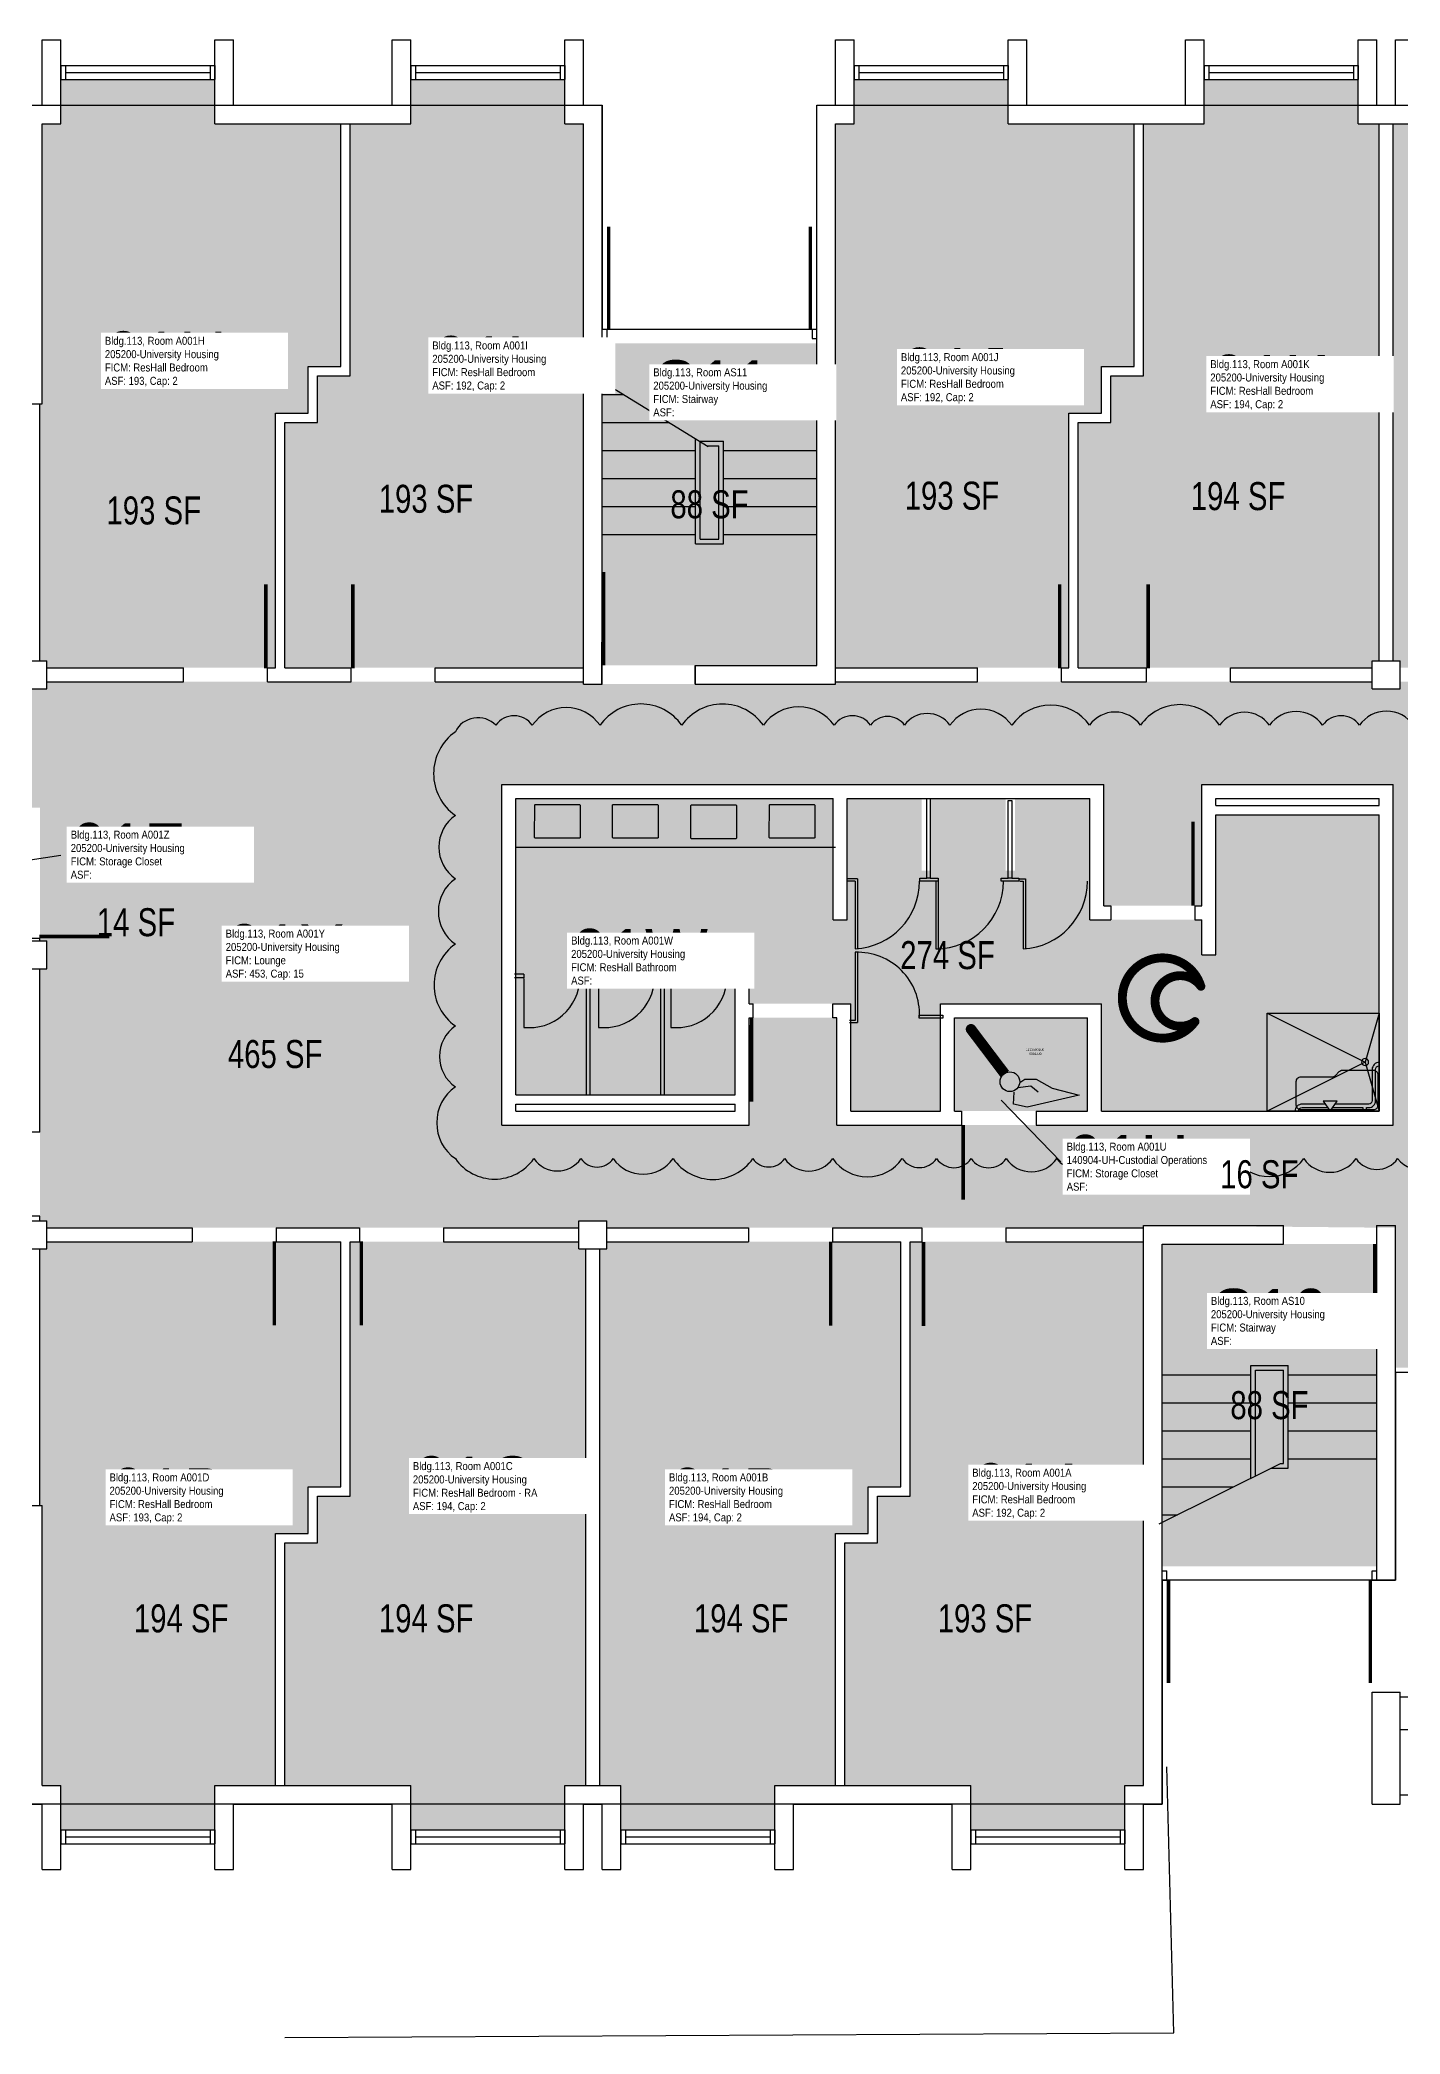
# Model space of a CAD drawing. Header units: inches. Extents: x -196 to 3268, y -1228 to 4808.
# Drawn here: x 123 to 706, y 2757 to 3612 of the extents above; entities that cross this region are included whole.
import ezdxf
from ezdxf.enums import TextEntityAlignment as Align

# ---------------------------------------------------------------- set-up
doc = ezdxf.new("R2010")
doc.units = ezdxf.units.IN
doc.header["$LTSCALE"] = 100
doc.header["$MEASUREMENT"] = 0
doc.layers.get('0').update_dxf_attribs({"linetype": 'CONTINUOUS'})
doc.layers.get('Defpoints').update_dxf_attribs({"linetype": 'CONTINUOUS'})
for name, color, linetype in [('A-DOOR', 2, 'CONTINUOUS'), ('A-FLOR', 3, 'CONTINUOUS'), ('A-FP', 16, 'CONTINUOUS'), ('A-GLAZ', 1, 'CONTINUOUS'), ('A-IDEN-ICON', 4, 'CONTINUOUS'), ('A-IDEN-RNUM', 7, 'CONTINUOUS'), ('A-IDEN-SNUM', 4, 'CONTINUOUS'), ('A-IDEN-VNUM', 4, 'CONTINUOUS'), ('A-SITE', 3, 'CONTINUOUS'), ('A-WALL', 5, 'CONTINUOUS'), ('AREA-TEXT', 3, 'CONTINUOUS'), ('I-FURN', 2, 'CONTINUOUS'), ('P-SANR-FIXT', 2, 'CONTINUOUS'), ('Rooms-Category-Color', 7, 'CONTINUOUS'), ('Rooms-College-Color', 7, 'CONTINUOUS'), ('Rooms-Department-Color', 7, 'CONTINUOUS'), ('Rooms-Division-Color', 7, 'CONTINUOUS'), ('Rooms-Information', 7, 'CONTINUOUS')]:
    doc.layers.add(name, color=color, linetype=linetype)
doc.layers.add('A-REV', color=1, linetype='CONTINUOUS', true_color=0xff0000)
doc.styles.add('CP_AREA', font='arial.ttf', dxfattribs={"height": 15})
doc.styles.add('CP_ROOMSNUMBER', font='arial.ttf', dxfattribs={"height": 1})
doc.styles.add('CP_ROOMVNUMBER', font='arial.ttf', dxfattribs={"width": 0.85, "height": 0.075})

# ---------------------------------------------------------------- blocks, each defined once
blk = doc.blocks.new('CPCUST')
for p, q in [((0.0171, -0.0639), (0.02, -0.0466)), ((0.0262, -0.0408), (0.0446, -0.0406)), ((0.0297, -0.0341), (0.0376, -0.0302)), ((0.0376, -0.0302), (0.0533, -0.0324)), ((0.0446, -0.0406), (0.0543, -0.0505)), ((0.0533, -0.0324), (0.0745, -0.0479)), ((0.0745, -0.0479), (0.1117, -0.0625)), ((0.0358, -0.0705), (0.0171, -0.0639)), ((0.1117, -0.0625), (0.0358, -0.0705))]:
    blk.add_line(p, q)
at = {"const_width": 0.015}
blk.add_lwpolyline([(-0.03, 0.05), (0.01, -0.0193)], dxfattribs=at)
at = {"const_width": 0.0075}
blk.add_lwpolyline([(-0.0332, 0.0481, 1), (-0.0268, 0.0519, 1)], format="xyb", close=True, dxfattribs=at)
blk.add_circle((0.0158, -0.0313), 0.0141)
blk = doc.blocks.new('CPBATH')
at = {"const_width": 0.0127}
for points in [[(0.0571, 0.0168, 0.861492), (-0.0551, 0, 1)], [(0.0571, 0.0168, 0.729002), (-0.0084, -0.0042, 1)], [(-0.0551, 0, 0.726902), (0.0487, -0.0337, 1)], [(-0.0084, -0.0042, 0.609468), (0.0487, -0.0337, 1)]]:
    blk.add_lwpolyline(points, format="xyb", dxfattribs=at)
at = {"const_width": 0.00637}
for points in [[(0.0544, 0.0152, 1), (0.0599, 0.0184, 1)], [(0.0459, -0.0353, 1), (0.0515, -0.0321, 1)]]:
    blk.add_lwpolyline(points, format="xyb", close=True, dxfattribs=at)
blk = doc.blocks.new('I_PLUMB_SHOWER_HC Shower - Left_P')
at = {"color": 0, "linetype": 'ByBlock', "lineweight": -2}
for points in [[(0, 0), (48, 0), (48, 42), (0, 42)], [(24, 4.28), (21, 0), (18, 4.28)]]:
    blk.add_lwpolyline(points, close=True, dxfattribs=at)
for points in [[(48, 42), (6, 21), (0, 0)], [(0, 42), (6, 21), (48, 0)], [(19.95, 1.5), (6.97, 1.5), (6.97, 0)]]:
    blk.add_lwpolyline(points, dxfattribs=at)
for points in [[(0, 20.88, -0.414214), (2.98, 17.89), (2.99, 4.48, 0.414214), (4.48, 2.99), (18.91, 2.99)], [(5.48, 0), (5.48, 1.5), (4.48, 1.5, -0.414214), (1.5, 4.48), (1.5, 17.89, 0.415723), (0, 19.39)], [(34.53, 0, 0.415723), (33.03, 1.5), (22.05, 1.5)], [(23.09, 2.99), (33.03, 2.98, -0.414214), (36.02, 0)]]:
    blk.add_lwpolyline(points, format="xyb", dxfattribs=at)
blk.add_lwpolyline([(20.17, 14.68, -0.198912), (18.76, 15.26), (17.1, 16.92, 0.198912), (15.68, 17.51), (2.51, 17.51, 0.414214), (0.51, 15.51), (0.51, 2.51, 0.414214), (2.51, 0.51), (33.51, 0.51, 0.414214), (35.51, 2.51), (35.51, 12.68, 0.414214), (33.51, 14.68)], format="xyb", close=True, dxfattribs=at)
blk.add_circle((6, 21), 1.5, dxfattribs=at)
at = {"layer": 'Defpoints', "color": 0, "linetype": 'ByBlock', "lineweight": -2}
for p in [(0, 42), (48, 42), (48, 0)]:
    blk.add_point(p, dxfattribs=at)

msp = doc.modelspace()

# ---------------------------------------------------------------- hatches: boundary and pattern name
at = {"layer": 'Rooms-Category-Color', "true_color": 0x728ef3}
for points in [[(224, 3452), (238, 3452), (238, 3472), (252, 3472), (252, 3576), (198, 3576), (198, 3595), (132, 3595), (132, 3576), (124, 3576), (124, 3456), (123, 3456), (123, 3346), (126, 3346), (126, 3343), (184.58, 3343), (220.58, 3343), (224, 3343)], [(282, 3576), (256, 3576), (256, 3468), (242, 3468), (242, 3448), (228, 3448), (228, 3343), (256.39, 3343), (228, 3343), (256.39, 3343), (292.39, 3343), (356, 3343), (356, 3576), (348, 3576), (348, 3595), (282, 3595)], [(538, 3576), (538, 3595), (472, 3595), (472, 3576), (464, 3576), (464, 3343), (524.82, 3343), (560.82, 3343), (564, 3343), (564, 3452), (578, 3452), (578, 3472), (592, 3472), (592, 3576)], [(622, 3595), (688, 3595), (688, 3576), (697, 3576), (697, 3346), (694, 3346), (694, 3343), (633.26, 3343), (597.26, 3343), (568, 3343), (568, 3448), (582, 3448), (582, 3468), (596, 3468), (596, 3576), (622, 3576)], [(712, 3576), (703, 3576), (703, 3346), (706, 3346), (706, 3343), (801.33, 3343), (804, 3343), (804, 3452), (818, 3452), (818, 3472), (832, 3472), (832, 3576), (778, 3576), (778, 3595), (712, 3595)], [(512, 3293), (512, 3337), (464, 3337), (464, 3336), (356, 3336), (356, 3337), (126, 3337), (126, 3334), (114, 3334), (114, 3337), (79, 3337), (79, 3283), (123, 3283), (123, 3226), (126, 3226), (126, 3214), (123, 3214), (123, 3106), (126, 3106), (126, 3103), (354, 3103), (354, 3106), (366, 3106), (366, 3103), (512, 3103), (512, 3147), (464.52, 3147), (464.52, 3193), (427, 3193), (427, 3147), (321, 3147), (321, 3293)], [(512, 3293), (512, 3337), (694, 3337), (694, 3334), (706, 3334), (706, 3337), (934, 3337), (934, 3334), (936, 3334), (936, 3043), (704, 3043), (704, 3103), (596, 3104), (596, 3103), (512, 3103), (512, 3147), (703, 3147), (703, 3293), (621, 3293), (621, 3241), (579, 3241), (579, 3293)], [(697, 3153), (697, 3280), (697, 3153), (586.62, 3152.97), (580.62, 3152.99), (578, 3153), (578, 3199), (539, 3199), (509, 3199), (509, 3153), (507, 3153), (501, 3153), (470.52, 3153), (470.52, 3199), (469, 3199), (463, 3199), (428.72, 3199), (427, 3199), (427, 3220), (421, 3220), (421, 3160), (391, 3160), (389, 3160), (359, 3160), (357, 3160), (327, 3160), (327, 3287), (463, 3287), (463, 3235), (469, 3235), (469, 3287), (501, 3287), (501, 3256), (505, 3256), (505, 3287), (537, 3287), (537, 3256), (541, 3256), (541, 3287), (573, 3287), (573, 3235), (579, 3235), (582, 3235), (621, 3235), (621, 3220), (622.63, 3219.91), (627, 3219.65), (627, 3280), (697, 3280)], [(572, 3153), (550, 3153), (545, 3153), (539, 3153), (518, 3153), (515, 3153), (515, 3193), (545, 3193), (572, 3193)], [(123, 2984), (123, 3094), (126, 3094), (126, 3097), (188.21, 3097), (224.21, 3097), (252, 3097), (224.21, 3097), (252, 3097), (252, 2992), (238, 2992), (238, 2972), (224, 2972), (224, 2864), (198, 2864), (198, 2845), (132, 2845), (132, 2864), (124, 2864), (124, 2984)], [(228, 2968), (242, 2968), (242, 2988), (256, 2988), (256, 3097), (260.02, 3097), (296.02, 3097), (354, 3097), (354, 3094), (357, 3094), (357, 2864), (348, 2864), (348, 2845), (282, 2845), (282, 2864), (228, 2864)], [(438, 2864), (464, 2864), (464, 2972), (478, 2972), (478, 2992), (492, 2992), (492, 3097), (462.68, 3097), (426.68, 3097), (366, 3097), (366, 3094), (363, 3094), (363, 2864), (372, 2864), (372, 2845), (438, 2845), (438, 2864), (438, 2845)], [(522, 2845), (522, 2864), (468, 2864), (468, 2968), (482, 2968), (482, 2988), (496, 2988), (496, 3097), (501, 3097), (537, 3097), (596, 3097), (596, 2864), (588, 2864), (588, 2845)]]:
    msp.add_hatch(color=171, dxfattribs=at).paths.add_polyline_path(points)
at = {"layer": 'Rooms-Category-Color', "true_color": 0xadadad}
for points in [[(456, 3344), (456, 3482), (364, 3482), (364, 3344), (404, 3344)], [(656, 3096), (696, 3096), (696, 2958), (604, 2958), (604, 3096)]]:
    msp.add_hatch(color=253, dxfattribs=at).paths.add_polyline_path(points)
at = {"layer": 'Rooms-College-Color', "true_color": 0xadadad}
for points in [[(224, 3452), (238, 3452), (238, 3472), (252, 3472), (252, 3576), (198, 3576), (198, 3595), (132, 3595), (132, 3576), (124, 3576), (124, 3456), (123, 3456), (123, 3346), (126, 3346), (126, 3343), (184.58, 3343), (220.58, 3343), (224, 3343)], [(282, 3576), (256, 3576), (256, 3468), (242, 3468), (242, 3448), (228, 3448), (228, 3343), (256.39, 3343), (228, 3343), (256.39, 3343), (292.39, 3343), (356, 3343), (356, 3576), (348, 3576), (348, 3595), (282, 3595)], [(538, 3576), (538, 3595), (472, 3595), (472, 3576), (464, 3576), (464, 3343), (524.82, 3343), (560.82, 3343), (564, 3343), (564, 3452), (578, 3452), (578, 3472), (592, 3472), (592, 3576)], [(622, 3595), (688, 3595), (688, 3576), (697, 3576), (697, 3346), (694, 3346), (694, 3343), (633.26, 3343), (597.26, 3343), (568, 3343), (568, 3448), (582, 3448), (582, 3468), (596, 3468), (596, 3576), (622, 3576)], [(712, 3576), (703, 3576), (703, 3346), (706, 3346), (706, 3343), (801.33, 3343), (804, 3343), (804, 3452), (818, 3452), (818, 3472), (832, 3472), (832, 3576), (778, 3576), (778, 3595), (712, 3595)], [(456, 3344), (456, 3482), (364, 3482), (364, 3344), (404, 3344)], [(512, 3293), (512, 3337), (464, 3337), (464, 3336), (356, 3336), (356, 3337), (126, 3337), (126, 3334), (114, 3334), (114, 3337), (79, 3337), (79, 3283), (123, 3283), (123, 3226), (126, 3226), (126, 3214), (123, 3214), (123, 3106), (126, 3106), (126, 3103), (354, 3103), (354, 3106), (366, 3106), (366, 3103), (512, 3103), (512, 3147), (464.52, 3147), (464.52, 3193), (427, 3193), (427, 3147), (321, 3147), (321, 3293)], [(512, 3293), (512, 3337), (694, 3337), (694, 3334), (706, 3334), (706, 3337), (934, 3337), (934, 3334), (936, 3334), (936, 3043), (704, 3043), (704, 3103), (596, 3104), (596, 3103), (512, 3103), (512, 3147), (703, 3147), (703, 3293), (621, 3293), (621, 3241), (579, 3241), (579, 3293)], [(697, 3153), (697, 3280), (697, 3153), (586.62, 3152.97), (580.62, 3152.99), (578, 3153), (578, 3199), (539, 3199), (509, 3199), (509, 3153), (507, 3153), (501, 3153), (470.52, 3153), (470.52, 3199), (469, 3199), (463, 3199), (428.72, 3199), (427, 3199), (427, 3220), (421, 3220), (421, 3160), (391, 3160), (389, 3160), (359, 3160), (357, 3160), (327, 3160), (327, 3287), (463, 3287), (463, 3235), (469, 3235), (469, 3287), (501, 3287), (501, 3256), (505, 3256), (505, 3287), (537, 3287), (537, 3256), (541, 3256), (541, 3287), (573, 3287), (573, 3235), (579, 3235), (582, 3235), (621, 3235), (621, 3220), (622.63, 3219.91), (627, 3219.65), (627, 3280), (697, 3280)], [(572, 3153), (550, 3153), (545, 3153), (539, 3153), (518, 3153), (515, 3153), (515, 3193), (545, 3193), (572, 3193)], [(123, 2984), (123, 3094), (126, 3094), (126, 3097), (188.21, 3097), (224.21, 3097), (252, 3097), (224.21, 3097), (252, 3097), (252, 2992), (238, 2992), (238, 2972), (224, 2972), (224, 2864), (198, 2864), (198, 2845), (132, 2845), (132, 2864), (124, 2864), (124, 2984)], [(228, 2968), (242, 2968), (242, 2988), (256, 2988), (256, 3097), (260.02, 3097), (296.02, 3097), (354, 3097), (354, 3094), (357, 3094), (357, 2864), (348, 2864), (348, 2845), (282, 2845), (282, 2864), (228, 2864)], [(438, 2864), (464, 2864), (464, 2972), (478, 2972), (478, 2992), (492, 2992), (492, 3097), (462.68, 3097), (426.68, 3097), (366, 3097), (366, 3094), (363, 3094), (363, 2864), (372, 2864), (372, 2845), (438, 2845), (438, 2864), (438, 2845)], [(522, 2845), (522, 2864), (468, 2864), (468, 2968), (482, 2968), (482, 2988), (496, 2988), (496, 3097), (501, 3097), (537, 3097), (596, 3097), (596, 2864), (588, 2864), (588, 2845)], [(656, 3096), (696, 3096), (696, 2958), (604, 2958), (604, 3096)]]:
    msp.add_hatch(color=253, dxfattribs=at).paths.add_polyline_path(points)
at = {"layer": 'Rooms-Department-Color', "true_color": 0x604aed}
for points in [[(224, 3452), (238, 3452), (238, 3472), (252, 3472), (252, 3576), (198, 3576), (198, 3595), (132, 3595), (132, 3576), (124, 3576), (124, 3456), (123, 3456), (123, 3346), (126, 3346), (126, 3343), (184.58, 3343), (220.58, 3343), (224, 3343)], [(282, 3576), (256, 3576), (256, 3468), (242, 3468), (242, 3448), (228, 3448), (228, 3343), (256.39, 3343), (228, 3343), (256.39, 3343), (292.39, 3343), (356, 3343), (356, 3576), (348, 3576), (348, 3595), (282, 3595)], [(538, 3576), (538, 3595), (472, 3595), (472, 3576), (464, 3576), (464, 3343), (524.82, 3343), (560.82, 3343), (564, 3343), (564, 3452), (578, 3452), (578, 3472), (592, 3472), (592, 3576)], [(622, 3595), (688, 3595), (688, 3576), (697, 3576), (697, 3346), (694, 3346), (694, 3343), (633.26, 3343), (597.26, 3343), (568, 3343), (568, 3448), (582, 3448), (582, 3468), (596, 3468), (596, 3576), (622, 3576)], [(712, 3576), (703, 3576), (703, 3346), (706, 3346), (706, 3343), (801.33, 3343), (804, 3343), (804, 3452), (818, 3452), (818, 3472), (832, 3472), (832, 3576), (778, 3576), (778, 3595), (712, 3595)], [(512, 3293), (512, 3337), (464, 3337), (464, 3336), (356, 3336), (356, 3337), (126, 3337), (126, 3334), (114, 3334), (114, 3337), (79, 3337), (79, 3283), (123, 3283), (123, 3226), (126, 3226), (126, 3214), (123, 3214), (123, 3106), (126, 3106), (126, 3103), (354, 3103), (354, 3106), (366, 3106), (366, 3103), (512, 3103), (512, 3147), (464.52, 3147), (464.52, 3193), (427, 3193), (427, 3147), (321, 3147), (321, 3293)], [(512, 3293), (512, 3337), (694, 3337), (694, 3334), (706, 3334), (706, 3337), (934, 3337), (934, 3334), (936, 3334), (936, 3043), (704, 3043), (704, 3103), (596, 3104), (596, 3103), (512, 3103), (512, 3147), (703, 3147), (703, 3293), (621, 3293), (621, 3241), (579, 3241), (579, 3293)], [(697, 3153), (697, 3280), (697, 3153), (586.62, 3152.97), (580.62, 3152.99), (578, 3153), (578, 3199), (539, 3199), (509, 3199), (509, 3153), (507, 3153), (501, 3153), (470.52, 3153), (470.52, 3199), (469, 3199), (463, 3199), (428.72, 3199), (427, 3199), (427, 3220), (421, 3220), (421, 3160), (391, 3160), (389, 3160), (359, 3160), (357, 3160), (327, 3160), (327, 3287), (463, 3287), (463, 3235), (469, 3235), (469, 3287), (501, 3287), (501, 3256), (505, 3256), (505, 3287), (537, 3287), (537, 3256), (541, 3256), (541, 3287), (573, 3287), (573, 3235), (579, 3235), (582, 3235), (621, 3235), (621, 3220), (622.63, 3219.91), (627, 3219.65), (627, 3280), (697, 3280)], [(572, 3153), (550, 3153), (545, 3153), (539, 3153), (518, 3153), (515, 3153), (515, 3193), (545, 3193), (572, 3193)], [(123, 2984), (123, 3094), (126, 3094), (126, 3097), (188.21, 3097), (224.21, 3097), (252, 3097), (224.21, 3097), (252, 3097), (252, 2992), (238, 2992), (238, 2972), (224, 2972), (224, 2864), (198, 2864), (198, 2845), (132, 2845), (132, 2864), (124, 2864), (124, 2984)], [(228, 2968), (242, 2968), (242, 2988), (256, 2988), (256, 3097), (260.02, 3097), (296.02, 3097), (354, 3097), (354, 3094), (357, 3094), (357, 2864), (348, 2864), (348, 2845), (282, 2845), (282, 2864), (228, 2864)], [(438, 2864), (464, 2864), (464, 2972), (478, 2972), (478, 2992), (492, 2992), (492, 3097), (462.68, 3097), (426.68, 3097), (366, 3097), (366, 3094), (363, 3094), (363, 2864), (372, 2864), (372, 2845), (438, 2845), (438, 2864), (438, 2845)], [(522, 2845), (522, 2864), (468, 2864), (468, 2968), (482, 2968), (482, 2988), (496, 2988), (496, 3097), (501, 3097), (537, 3097), (596, 3097), (596, 2864), (588, 2864), (588, 2845)]]:
    msp.add_hatch(color=173, dxfattribs=at).paths.add_polyline_path(points)
at = {"layer": 'Rooms-Department-Color', "true_color": 0xacacac}
for points in [[(456, 3344), (456, 3482), (364, 3482), (364, 3344), (404, 3344)], [(656, 3096), (696, 3096), (696, 2958), (604, 2958), (604, 3096)]]:
    msp.add_hatch(color=253, dxfattribs=at).paths.add_polyline_path(points)
at = {"layer": 'Rooms-Division-Color', "true_color": 0x604aed}
for points in [[(224, 3452), (238, 3452), (238, 3472), (252, 3472), (252, 3576), (198, 3576), (198, 3595), (132, 3595), (132, 3576), (124, 3576), (124, 3456), (123, 3456), (123, 3346), (126, 3346), (126, 3343), (184.58, 3343), (220.58, 3343), (224, 3343)], [(282, 3576), (256, 3576), (256, 3468), (242, 3468), (242, 3448), (228, 3448), (228, 3343), (256.39, 3343), (228, 3343), (256.39, 3343), (292.39, 3343), (356, 3343), (356, 3576), (348, 3576), (348, 3595), (282, 3595)], [(538, 3576), (538, 3595), (472, 3595), (472, 3576), (464, 3576), (464, 3343), (524.82, 3343), (560.82, 3343), (564, 3343), (564, 3452), (578, 3452), (578, 3472), (592, 3472), (592, 3576)], [(622, 3595), (688, 3595), (688, 3576), (697, 3576), (697, 3346), (694, 3346), (694, 3343), (633.26, 3343), (597.26, 3343), (568, 3343), (568, 3448), (582, 3448), (582, 3468), (596, 3468), (596, 3576), (622, 3576)], [(712, 3576), (703, 3576), (703, 3346), (706, 3346), (706, 3343), (801.33, 3343), (804, 3343), (804, 3452), (818, 3452), (818, 3472), (832, 3472), (832, 3576), (778, 3576), (778, 3595), (712, 3595)], [(512, 3293), (512, 3337), (464, 3337), (464, 3336), (356, 3336), (356, 3337), (126, 3337), (126, 3334), (114, 3334), (114, 3337), (79, 3337), (79, 3283), (123, 3283), (123, 3226), (126, 3226), (126, 3214), (123, 3214), (123, 3106), (126, 3106), (126, 3103), (354, 3103), (354, 3106), (366, 3106), (366, 3103), (512, 3103), (512, 3147), (464.52, 3147), (464.52, 3193), (427, 3193), (427, 3147), (321, 3147), (321, 3293)], [(512, 3293), (512, 3337), (694, 3337), (694, 3334), (706, 3334), (706, 3337), (934, 3337), (934, 3334), (936, 3334), (936, 3043), (704, 3043), (704, 3103), (596, 3104), (596, 3103), (512, 3103), (512, 3147), (703, 3147), (703, 3293), (621, 3293), (621, 3241), (579, 3241), (579, 3293)], [(697, 3153), (697, 3280), (697, 3153), (586.62, 3152.97), (580.62, 3152.99), (578, 3153), (578, 3199), (539, 3199), (509, 3199), (509, 3153), (507, 3153), (501, 3153), (470.52, 3153), (470.52, 3199), (469, 3199), (463, 3199), (428.72, 3199), (427, 3199), (427, 3220), (421, 3220), (421, 3160), (391, 3160), (389, 3160), (359, 3160), (357, 3160), (327, 3160), (327, 3287), (463, 3287), (463, 3235), (469, 3235), (469, 3287), (501, 3287), (501, 3256), (505, 3256), (505, 3287), (537, 3287), (537, 3256), (541, 3256), (541, 3287), (573, 3287), (573, 3235), (579, 3235), (582, 3235), (621, 3235), (621, 3220), (622.63, 3219.91), (627, 3219.65), (627, 3280), (697, 3280)], [(572, 3153), (550, 3153), (545, 3153), (539, 3153), (518, 3153), (515, 3153), (515, 3193), (545, 3193), (572, 3193)], [(123, 2984), (123, 3094), (126, 3094), (126, 3097), (188.21, 3097), (224.21, 3097), (252, 3097), (224.21, 3097), (252, 3097), (252, 2992), (238, 2992), (238, 2972), (224, 2972), (224, 2864), (198, 2864), (198, 2845), (132, 2845), (132, 2864), (124, 2864), (124, 2984)], [(228, 2968), (242, 2968), (242, 2988), (256, 2988), (256, 3097), (260.02, 3097), (296.02, 3097), (354, 3097), (354, 3094), (357, 3094), (357, 2864), (348, 2864), (348, 2845), (282, 2845), (282, 2864), (228, 2864)], [(438, 2864), (464, 2864), (464, 2972), (478, 2972), (478, 2992), (492, 2992), (492, 3097), (462.68, 3097), (426.68, 3097), (366, 3097), (366, 3094), (363, 3094), (363, 2864), (372, 2864), (372, 2845), (438, 2845), (438, 2864), (438, 2845)], [(522, 2845), (522, 2864), (468, 2864), (468, 2968), (482, 2968), (482, 2988), (496, 2988), (496, 3097), (501, 3097), (537, 3097), (596, 3097), (596, 2864), (588, 2864), (588, 2845)]]:
    msp.add_hatch(color=173, dxfattribs=at).paths.add_polyline_path(points)
at = {"layer": 'Rooms-Division-Color', "true_color": 0xadadad}
for points in [[(456, 3344), (456, 3482), (364, 3482), (364, 3344), (404, 3344)], [(656, 3096), (696, 3096), (696, 2958), (604, 2958), (604, 3096)]]:
    msp.add_hatch(color=253, dxfattribs=at).paths.add_polyline_path(points)

# ---------------------------------------------------------------- linework, layer by layer
at = {"layer": 'A-DOOR'}
for points in [[(366.75, 3488, 1.5, 1.5, 0), (366.75, 3532, 0, 0, 0), (366, 3532, 0, 0, -0.414214), (410, 3488, 0, 0, -0.414214)], [(453.25, 3488, 1.5, 1.5, 0), (453.25, 3532, 0, 0, 0), (454, 3532, 0, 0, 0.414214), (410, 3488, 0, 0, 0.414214)], [(364.63, 3343.99, 1.5, 1.5, 0), (364.63, 3383.99, 0, 0, 0), (365.38, 3383.99, 0, 0, -0.414214), (403.88, 3342.49, 0, 0, -0.414214)], [(219.83, 3342.7, 1.5, 1.5, 0), (219.83, 3378.7, 0, 0, 0), (219.08, 3378.7, 0, 0, 0.414214), (184.58, 3341.2, 0, 0, 0.414214)], [(257.14, 3342.7, 1.5, 1.5, 0), (257.14, 3378.7, 0, 0, 0), (257.89, 3378.7, 0, 0, -0.414214), (292.39, 3341.2, 0, 0, -0.414214)], [(560.07, 3342.72, 1.5, 1.5, 0), (560.07, 3378.72, 0, 0, 0), (559.32, 3378.72, 0, 0, 0.414214), (524.82, 3341.22, 0, 0, 0.414214)], [(598.01, 3342.72, 1.5, 1.5, 0), (598.01, 3378.72, 0, 0, 0), (598.76, 3378.72, 0, 0, -0.414214), (633.26, 3341.22, 0, 0, -0.414214)], [(617.25, 3240.99, 1.5, 1.5, 0), (617.25, 3276.99, 0, 0, 0), (616.5, 3276.99, 0, 0, 0.414214), (582, 3239.49, 0, 0, 0.414214)], [(122.83, 3227.8, 1.5, 1.5, 0), (152.83, 3227.8, 0, 0, 0), (152.83, 3227.05, 0, 0, 0.414214), (122.83, 3257.05, 0, 0, 0.414214)], [(428.04, 3193, 1.5, 1.5, 0), (428, 3157, 0, 0, 0), (428.75, 3157, 0, 0, 0.414214), (463.29, 3194.46, 0, 0, 0.414214)], [(518.75, 3147, 1.5, 1.5, 0), (518.75, 3115, 0, 0, 0), (518, 3115, 0, 0, 0.414214), (550, 3147, 0, 0, 0.414214)], [(223.46, 3097.21, 1.5, 1.5, 0), (223.46, 3061.21, 0, 0, 0), (222.71, 3061.21, 0, 0, -0.414214), (188.21, 3098.71, 0, 0, -0.414214)], [(260.77, 3097.21, 1.5, 1.5, 0), (260.77, 3061.21, 0, 0, 0), (261.52, 3061.21, 0, 0, 0.414214), (296.02, 3098.71, 0, 0, 0.414214)], [(461.93, 3097.02, 1.5, 1.5, 0), (461.93, 3061.02, 0, 0, 0), (461.18, 3061.02, 0, 0, -0.414214), (426.68, 3098.52, 0, 0, -0.414214)], [(501.75, 3096.98, 1.5, 1.5, 0), (501.75, 3060.98, 0, 0, 0), (502.5, 3060.98, 0, 0, 0.414214), (537, 3098.48, 0, 0, 0.414214)], [(695.13, 3096.06, 1.5, 1.5, 0), (695.13, 3056.06, 0, 0, 0), (695.88, 3056.06, 0, 0, -0.414214), (655.88, 3096.06, 0, 0, -0.414214)], [(606.75, 2952, 1.5, 1.5, 0), (606.75, 2908, 0, 0, 0), (606, 2908, 0, 0, 0.414214), (650, 2952, 0, 0, 0.414214)], [(693.25, 2952, 1.5, 1.5, 0), (693.25, 2908, 0, 0, 0), (694, 2908, 0, 0, -0.414214), (650, 2952, 0, 0, -0.414214)]]:
    msp.add_lwpolyline(points, format="xyseb", dxfattribs=at)
at = {"layer": 'A-FLOR'}
for p, q in [((409.47, 3437.58), (362.72, 3466.32)), ((364, 3460), (373, 3460)), ((364, 3448), (392.52, 3448)), ((364, 3436), (404, 3436)), ((416, 3436), (456, 3436)), ((364, 3424), (404, 3424)), ((416, 3424), (456, 3424)), ((364, 3412), (404, 3412)), ((416, 3412), (456, 3412)), ((364, 3400), (404, 3400)), ((416, 3400), (456, 3400)), ((604, 3040), (642, 3040)), ((658, 3040), (696, 3040)), ((604, 3028), (642, 3028)), ((658, 3028), (696, 3028)), ((604, 3016), (642, 3016)), ((658, 3016), (696, 3016)), ((602.66, 2976.09), (654.77, 3002)), ((604, 3004), (642, 3004)), ((658, 3004), (696, 3004)), ((604, 2992), (634.65, 2992)), ((604, 2980), (610.52, 2980))]:
    msp.add_line(p, q, dxfattribs=at)
at = {"layer": 'A-FP'}
for p, q in [((694, 2904), (706, 2904)), ((694, 2856), (694, 2904)), ((706, 2856), (706, 2904)), ((694, 2856), (706, 2856))]:
    msp.add_line(p, q, dxfattribs=at)
msp.add_lwpolyline([(456, 3488), (456, 3584), (944, 3584), (944, 3464), (1064, 3464), (1064, 3224), (1184, 3224), (1184, 2976), (936, 2976), (936, 3041), (704, 3041), (704, 2952), (604, 2952), (604, 2856), (116, 2856), (116, 2976), (-4, 2976), (-4, 3216), (-168, 3216), (-168, 3464), (116, 3464), (116, 3584), (364, 3584), (364, 3488)], close=True, dxfattribs=at)
at = {"layer": 'A-GLAZ'}
for p, q in [((134, 3601), (196, 3601)), ((134, 3598), (196, 3598)), ((284, 3601), (346, 3601)), ((284, 3598), (346, 3598)), ((474, 3601), (536, 3601)), ((474, 3598), (536, 3598)), ((624, 3601), (686, 3601)), ((624, 3598), (686, 3598)), ((134, 3595), (196, 3595)), ((284, 3595), (346, 3595)), ((474, 3595), (536, 3595)), ((624, 3595), (686, 3595)), ((134, 2845), (196, 2845)), ((134, 2842), (196, 2842)), ((134, 2839), (196, 2839)), ((284, 2845), (346, 2845)), ((284, 2842), (346, 2842)), ((284, 2839), (346, 2839)), ((374, 2845), (436, 2845)), ((374, 2842), (436, 2842)), ((374, 2839), (436, 2839)), ((524, 2845), (586, 2845)), ((524, 2842), (586, 2842)), ((524, 2839), (586, 2839))]:
    msp.add_line(p, q, dxfattribs=at)
at = {"layer": 'A-IDEN-VNUM'}
for points in [[(132, 3262.59), (110.38, 3259.19)], [(560.59, 3131.26), (535.05, 3157.67)]]:
    msp.add_lwpolyline(points, dxfattribs=at)
at = {"layer": 'A-REV'}
msp.add_lwpolyline([(711.79, 3318.32, 0.520567), (688.58, 3318.32, 0.520567), (672.79, 3318.32, 0.520567), (650.03, 3318.32, 0.520567), (628.65, 3318.32, 0.520567), (594.7, 3318.32, 0.520567), (572.93, 3318.32, 0.520567), (539.56, 3318.32, 0.520567), (513, 3318.32, 0.520567), (493.61, 3318.32, 0.520567), (479.07, 3318.32, 0.520567), (463.42, 3318.32, 0.520567), (433.09, 3318.32, 0.520567), (398.13, 3318.32, 0.520567), (363.08, 3318.32, 0.520567), (334.04, 3318.32, 0.520567), (318.41, 3318.32, 0.520567), (301.08, 3315.52, 0.520567), (301.08, 3279.71, 0.520567), (301.08, 3252.55, 0.520567), (301.08, 3224.54, 0.520567), (301.08, 3189.48, 0.520567), (301.08, 3163.38, 0.520567), (301.08, 3132.62, 0.520567), (334.72, 3132.62, 0.520567), (354.89, 3132.62, 0.520567), (368.72, 3132.62, 0.520567), (394.37, 3132.62, 0.520567), (428.56, 3132.62, 0.520567), (442.23, 3132.62, 0.520567), (462.8, 3132.62, 0.520567), (492.58, 3132.62, 0.520567), (507.34, 3132.62, 0.520567), (522.17, 3132.62, 0.520567), (537.14, 3132.62, 0.520567), (558.83, 3132.62, 0.520567), (574.3, 3132.62, 0.520567), (592.31, 3132.62, 0.520567), (609.97, 3132.62, 0.520567), (622.34, 3132.62, 0.520567), (635.1, 3132.62, 0.520567), (664.7, 3132.62, 0.520567), (687.1, 3132.62, 0.520567), (704.93, 3132.62, 0.520567), (729.3, 3134.9, 0.520567)], format="xyb", dxfattribs=at)
at = {"layer": 'A-SITE'}
for p, q in [((706, 2902), (814, 2902)), ((706, 2888), (814, 2888)), ((609, 2758), (606, 2872)), ((706, 2860), (814, 2860)), ((228, 2756), (609, 2758))]:
    msp.add_line(p, q, dxfattribs=at)
at = {"layer": 'A-WALL'}
for p, q in [((124, 3584), (124, 3612)), ((124, 3612), (132, 3612)), ((132, 3576), (132, 3612)), ((198, 3612), (206, 3612)), ((198, 3576), (198, 3612)), ((206, 3584), (206, 3612)), ((274, 3612), (282, 3612)), ((274, 3584), (274, 3612)), ((282, 3576), (282, 3612)), ((348, 3612), (356, 3612)), ((348, 3576), (348, 3612)), ((356, 3584), (356, 3612)), ((464, 3584), (464, 3612)), ((464, 3612), (472, 3612)), ((472, 3576), (472, 3612)), ((538, 3612), (546, 3612)), ((538, 3576), (538, 3612)), ((546, 3584), (546, 3612)), ((614, 3612), (622, 3612)), ((614, 3584), (614, 3612)), ((622, 3576), (622, 3612)), ((688, 3612), (696, 3612)), ((688, 3576), (688, 3612)), ((696, 3584), (696, 3612)), ((704, 3612), (712, 3612)), ((704, 3584), (704, 3612)), ((132, 3601), (132, 3595)), ((132, 3601), (134, 3601)), ((134, 3601), (134, 3595)), ((196, 3601), (196, 3595)), ((196, 3601), (198, 3601)), ((198, 3601), (198, 3595)), ((282, 3601), (282, 3595)), ((282, 3601), (284, 3601)), ((284, 3601), (284, 3595)), ((346, 3601), (346, 3595)), ((346, 3601), (348, 3601)), ((348, 3601), (348, 3595)), ((472, 3601), (472, 3595)), ((472, 3601), (474, 3601)), ((474, 3601), (474, 3595)), ((536, 3601), (536, 3595)), ((536, 3601), (538, 3601)), ((538, 3601), (538, 3595)), ((622, 3601), (622, 3595)), ((622, 3601), (624, 3601)), ((624, 3601), (624, 3595)), ((686, 3601), (686, 3595)), ((686, 3601), (688, 3601)), ((688, 3601), (688, 3595)), ((132, 3595), (134, 3595)), ((196, 3595), (198, 3595)), ((282, 3595), (284, 3595)), ((346, 3595), (348, 3595)), ((472, 3595), (474, 3595)), ((536, 3595), (538, 3595)), ((622, 3595), (624, 3595)), ((686, 3595), (688, 3595)), ((116, 3584), (124, 3584)), ((206, 3584), (274, 3584)), ((356, 3584), (364, 3584)), ((364, 3336), (364, 3584)), ((456, 3344), (456, 3584)), ((456, 3584), (464, 3584)), ((546, 3584), (614, 3584)), ((696, 3584), (704, 3584)), ((124, 3456), (124, 3576)), ((124, 3576), (132, 3576)), ((198, 3576), (282, 3576)), ((252, 3472), (252, 3576)), ((256, 3468), (256, 3576)), ((348, 3576), (356, 3576)), ((356, 3336), (356, 3576)), ((464, 3336), (464, 3576)), ((464, 3576), (472, 3576)), ((538, 3576), (622, 3576)), ((592, 3472), (592, 3576)), ((596, 3468), (596, 3576)), ((688, 3576), (712, 3576)), ((697, 3346), (697, 3576)), ((703, 3346), (703, 3576)), ((364, 3488), (366, 3488)), ((366, 3488), (366, 3484)), ((454, 3488), (456, 3488)), ((454, 3488), (454, 3484)), ((364, 3484), (366, 3484)), ((454, 3484), (456, 3484)), ((238, 3452), (238, 3472)), ((238, 3472), (252, 3472)), ((578, 3452), (578, 3472)), ((578, 3472), (592, 3472)), ((242, 3448), (242, 3468)), ((242, 3468), (256, 3468)), ((582, 3448), (582, 3468)), ((582, 3468), (596, 3468)), ((-86, 3456), (124, 3456)), ((123, 3346), (123, 3456)), ((224, 3452), (238, 3452)), ((224, 3343), (224, 3452)), ((228, 3448), (242, 3448)), ((228, 3343), (228, 3448)), ((564, 3452), (578, 3452)), ((564, 3343), (564, 3452)), ((568, 3343), (568, 3448)), ((568, 3448), (582, 3448)), ((404, 3396), (404, 3440.95)), ((405.54, 3440), (416, 3440)), ((406, 3398), (406, 3439.72)), ((408.79, 3438), (414, 3438)), ((414, 3398), (414, 3438)), ((416, 3396), (416, 3440)), ((404, 3396), (416, 3396)), ((406, 3398), (414, 3398)), ((363.88, 3336), (363.88, 3353.99)), ((114, 3346), (126, 3346)), ((126, 3334), (126, 3346)), ((126, 3343), (184.58, 3343)), ((184.58, 3337), (184.58, 3343)), ((220.58, 3337), (220.58, 3343)), ((220.58, 3343), (224, 3343)), ((228, 3343), (256.39, 3343)), ((256.39, 3337), (256.39, 3343)), ((292.39, 3337), (292.39, 3343)), ((292.39, 3343), (356, 3343)), ((403.88, 3336), (403.88, 3344)), ((403.88, 3344), (456, 3344)), ((404, 3336), (404, 3344)), ((464, 3343), (524.82, 3343)), ((524.82, 3337), (524.82, 3343)), ((560.82, 3337), (560.82, 3343)), ((560.82, 3343), (564, 3343)), ((568, 3343), (597.26, 3343)), ((597.26, 3337), (597.26, 3343)), ((633.26, 3337), (633.26, 3343)), ((633.26, 3343), (694, 3343)), ((694, 3346), (706, 3346)), ((694, 3334), (694, 3346)), ((706, 3334), (706, 3346)), ((114, 3334), (126, 3334)), ((126, 3337), (184.58, 3337)), ((220.58, 3337), (256.39, 3337)), ((292.39, 3337), (356, 3337)), ((356, 3336), (364, 3336)), ((403.88, 3336), (464, 3336)), ((464, 3337), (524.82, 3337)), ((560.82, 3337), (597.26, 3337)), ((633.26, 3337), (694, 3337)), ((694, 3334), (706, 3334)), ((321, 3147), (321, 3293)), ((321, 3293), (579, 3293)), ((579, 3241), (579, 3293)), ((621, 3293), (703, 3293)), ((621, 3241), (621, 3293)), ((703, 3147), (703, 3293)), ((327, 3160), (327, 3287)), ((327, 3287), (463, 3287)), ((463, 3235), (463, 3287)), ((469, 3287), (573, 3287)), ((469, 3235), (469, 3287)), ((573, 3235), (573, 3287)), ((627, 3287), (697, 3287)), ((627, 3284), (627, 3287)), ((627, 3284), (697, 3284)), ((697, 3284), (697, 3287)), ((697, 3284), (697, 3287)), ((627, 3280), (697, 3280)), ((627, 3220), (627, 3280)), ((697, 3153), (697, 3280)), ((697, 3153), (697, 3280)), ((579, 3241), (582, 3241)), ((582, 3241), (582, 3235)), ((618, 3241), (618, 3235)), ((618, 3241), (621, 3241)), ((463, 3235), (469, 3235)), ((573, 3235), (582, 3235)), ((618, 3235), (621, 3235)), ((621, 3220), (621, 3235)), ((114, 3226), (126, 3226)), ((117, 3227.05), (123, 3227.05)), ((123, 3226), (123, 3227.05)), ((126, 3214), (126, 3226)), ((114, 3214), (126, 3214)), ((123, 3144.03), (123, 3214)), ((421, 3160), (421, 3220)), ((421, 3220), (427, 3220)), ((427, 3199), (427, 3220)), ((621, 3220), (627, 3220)), ((427, 3199), (428.72, 3199)), ((428.72, 3193), (428.72, 3199)), ((462.8, 3199), (470.52, 3199)), ((462.8, 3193), (462.8, 3199)), ((470.52, 3153), (470.52, 3199)), ((509, 3199), (578, 3199)), ((509, 3153), (509, 3199)), ((578, 3153), (578, 3199)), ((427, 3147), (427, 3193)), ((427, 3193), (428.72, 3193)), ((464.52, 3193), (462.8, 3193)), ((464.52, 3147), (464.52, 3193)), ((515, 3193), (572, 3193)), ((515, 3153), (515, 3193)), ((572, 3153), (572, 3193)), ((327, 3160), (421, 3160)), ((327, 3156), (421, 3156)), ((327, 3153), (327, 3156)), ((421, 3153), (421, 3156)), ((321, 3147), (427, 3147)), ((327, 3153), (421, 3153)), ((464.52, 3147), (518, 3147)), ((470.52, 3153), (509, 3153)), ((515, 3153), (518, 3153)), ((518, 3153), (518, 3147)), ((550, 3153), (550, 3147)), ((550, 3153), (572, 3153)), ((550, 3147), (703, 3147)), ((578, 3153), (697, 3153)), ((123, 3144.03), (117, 3144.03)), ((114, 3106), (126, 3106)), ((123, 3108.03), (117, 3108.03)), ((123, 3106), (123, 3108.03)), ((126, 3094), (126, 3106)), ((126, 3103), (188.21, 3103)), ((188.21, 3103), (188.21, 3097)), ((224.21, 3103), (224.21, 3097)), ((224.21, 3103), (260.02, 3103)), ((260.02, 3103), (260.02, 3097)), ((296.02, 3103), (296.02, 3097)), ((296.02, 3103), (354, 3103)), ((354, 3094), (354, 3106)), ((354, 3106), (366, 3106)), ((366, 3094), (366, 3106)), ((366, 3103), (426.68, 3103)), ((426.68, 3103), (426.68, 3097)), ((462.68, 3103), (462.68, 3097)), ((462.68, 3103), (501, 3103)), ((501, 3103), (501, 3097)), ((537, 3103), (537, 3097)), ((537, 3103), (596, 3103)), ((596, 2864), (596, 3104)), ((596, 3104), (656, 3104)), ((655.88, 3104), (655.88, 3096)), ((656, 3096), (656, 3104)), ((695.88, 3104), (695.88, 3086.06)), ((695.88, 3104), (704, 3104)), ((696, 2952), (696, 3104)), ((704, 2952), (704, 3104)), ((114, 3094), (126, 3094)), ((123, 2984), (123, 3094)), ((126, 3097), (188.21, 3097)), ((224.21, 3097), (252, 3097)), ((252, 2992), (252, 3097)), ((256, 3097), (260.02, 3097)), ((256, 2988), (256, 3097)), ((296.02, 3097), (354, 3097)), ((354, 3094), (366, 3094)), ((357, 2864), (357, 3094)), ((363, 2864), (363, 3094)), ((366, 3097), (426.68, 3097)), ((462.68, 3097), (492, 3097)), ((492, 2992), (492, 3097)), ((496, 3097), (501, 3097)), ((496, 2988), (496, 3097)), ((537, 3097), (596, 3097)), ((604, 2856), (604, 3096)), ((604, 3096), (656, 3096)), ((642, 3044), (658, 3044)), ((642, 2995.65), (642, 3044)), ((658, 3000), (658, 3044)), ((704, 3037), (704, 3043)), ((644, 2996.65), (644, 3042)), ((644, 3042), (656, 3042)), ((656, 3002), (656, 3042)), ((650.74, 3000), (658, 3000)), ((654.77, 3002), (656, 3002)), ((238, 2972), (238, 2992)), ((238, 2992), (252, 2992)), ((478, 2992), (492, 2992)), ((478, 2972), (478, 2992)), ((78, 2984), (124, 2984)), ((124, 2864), (124, 2984)), ((124, 2864), (124, 2984)), ((242, 2968), (242, 2988)), ((242, 2988), (256, 2988)), ((482, 2988), (496, 2988)), ((482, 2968), (482, 2988)), ((224, 2972), (238, 2972)), ((224, 2864), (224, 2972)), ((228, 2968), (242, 2968)), ((228, 2864), (228, 2968)), ((464, 2864), (464, 2972)), ((464, 2972), (478, 2972)), ((468, 2864), (468, 2968)), ((468, 2968), (482, 2968)), ((604, 2956), (606, 2956)), ((604, 2952), (606, 2952)), ((606, 2952), (606, 2956)), ((694, 2952), (694, 2956)), ((694, 2956), (696, 2956)), ((694, 2952), (696, 2952)), ((696, 2952), (704, 2952)), ((694, 2904), (706, 2904)), ((694, 2856), (694, 2904)), ((706, 2856), (706, 2904)), ((124, 2864), (132, 2864)), ((132, 2828), (132, 2864)), ((198, 2828), (198, 2864)), ((198, 2864), (282, 2864)), ((282, 2828), (282, 2864)), ((348, 2828), (348, 2864)), ((348, 2864), (372, 2864)), ((372, 2828), (372, 2864)), ((438, 2864), (522, 2864)), ((438, 2828), (438, 2864)), ((438, 2828), (438, 2864)), ((522, 2828), (522, 2864)), ((588, 2864), (596, 2864)), ((588, 2828), (588, 2864)), ((116, 2856), (124, 2856)), ((124, 2828), (124, 2856)), ((206, 2856), (274, 2856)), ((206, 2828), (206, 2856)), ((274, 2828), (274, 2856)), ((356, 2828), (356, 2856)), ((356, 2856), (364, 2856)), ((356, 2828), (356, 2856)), ((364, 2828), (364, 2856)), ((364, 2828), (364, 2856)), ((446, 2856), (514, 2856)), ((446, 2828), (446, 2856)), ((514, 2828), (514, 2856)), ((596, 2828), (596, 2856)), ((596, 2856), (604, 2856)), ((694, 2856), (706, 2856)), ((132, 2845), (132, 2839)), ((132, 2845), (134, 2845)), ((132, 2839), (134, 2839)), ((134, 2845), (134, 2839)), ((196, 2845), (196, 2839)), ((196, 2845), (198, 2845)), ((196, 2839), (198, 2839)), ((198, 2845), (198, 2839)), ((282, 2845), (282, 2839)), ((282, 2845), (284, 2845)), ((282, 2839), (284, 2839)), ((284, 2845), (284, 2839)), ((346, 2845), (346, 2839)), ((346, 2845), (348, 2845)), ((346, 2839), (348, 2839)), ((348, 2845), (348, 2839)), ((372, 2845), (372, 2839)), ((372, 2845), (374, 2845)), ((372, 2839), (374, 2839)), ((374, 2845), (374, 2839)), ((436, 2845), (436, 2839)), ((436, 2845), (438, 2845)), ((436, 2839), (438, 2839)), ((438, 2845), (438, 2839)), ((522, 2845), (522, 2839)), ((522, 2845), (524, 2845)), ((522, 2839), (524, 2839)), ((524, 2845), (524, 2839)), ((586, 2845), (586, 2839)), ((586, 2845), (588, 2845)), ((586, 2839), (588, 2839)), ((588, 2845), (588, 2839)), ((124, 2828), (132, 2828)), ((198, 2828), (206, 2828)), ((274, 2828), (282, 2828)), ((348, 2828), (356, 2828)), ((364, 2828), (372, 2828)), ((438, 2828), (446, 2828)), ((514, 2828), (522, 2828)), ((588, 2828), (596, 2828))]:
    msp.add_line(p, q, dxfattribs=at)
at = {"layer": 'I-FURN'}
for p, q in [((472.5, 3251.49), (472.5, 3222.49)), ((473.5, 3252.49), (473.5, 3222.49)), ((507, 3251.49), (507, 3222.49)), ((507, 3251.49), (507, 3222.49)), ((508, 3251.49), (508, 3222.49)), ((543, 3252.49), (545.5, 3252.49)), ((543, 3251.49), (544.5, 3251.49)), ((543, 3251.49), (544.5, 3251.49)), ((544.5, 3251.49), (544.5, 3222.49)), ((544.5, 3251.49), (544.5, 3222.49)), ((545.5, 3252.49), (545.5, 3222.49)), ((472.5, 3222.53), (472.5, 3222.49)), ((472.5, 3222.53), (472.5, 3222.49)), ((507, 3222.49), (508.5, 3222.49)), ((507, 3222.49), (508.5, 3222.49)), ((507, 3222.49), (508.5, 3222.49)), ((507, 3222.49), (508.5, 3222.49)), ((472.5, 3221.03), (472.5, 3192.03)), ((473.5, 3221.03), (473.5, 3191.03)), ((330.42, 3211.63), (326.42, 3211.63)), ((330.42, 3211.63), (326.42, 3211.63)), ((330.42, 3211.63), (326.42, 3211.63)), ((330.42, 3211.63), (326.42, 3211.63)), ((330.42, 3210.13), (326.42, 3210.13)), ((330.42, 3210.13), (326.42, 3210.13)), ((330.42, 3210.13), (326.42, 3210.13)), ((330.42, 3210.13), (326.42, 3210.13)), ((330.42, 3211.63), (330.42, 3210.13)), ((330.42, 3211.63), (330.42, 3210.13)), ((330.42, 3211.63), (330.42, 3210.13)), ((330.42, 3211.63), (330.42, 3210.13)), ((330.42, 3209.88), (330.42, 3188.88)), ((362.42, 3211.63), (354.42, 3211.63)), ((357.33, 3160), (357.33, 3210.13)), ((358.83, 3160), (358.83, 3210.13)), ((362.42, 3209.88), (362.42, 3188.88)), ((393.42, 3209.88), (393.42, 3188.88)), ((417.42, 3211.63), (417.42, 3210.13)), ((421.42, 3211.63), (417.42, 3211.63)), ((421.42, 3211.63), (417.42, 3211.63)), ((417.42, 3211.63), (417.42, 3210.13)), ((417.42, 3211.63), (417.42, 3210.13)), ((421.42, 3211.63), (417.42, 3211.63)), ((421.42, 3211.63), (417.42, 3211.63)), ((417.42, 3211.63), (417.42, 3210.13)), ((421.42, 3210.13), (417.42, 3210.13)), ((421.42, 3210.13), (417.42, 3210.13)), ((421.42, 3210.13), (417.42, 3210.13)), ((421.42, 3210.13), (417.42, 3210.13)), ((470, 3192.03), (472.54, 3192.03)), ((470, 3191.03), (473.5, 3191.03))]:
    msp.add_line(p, q, dxfattribs=at)
for points in [[(504.61, 3287), (504.61, 3252.76), (503.11, 3252.76), (503.11, 3287)], [(539.56, 3286.13), (539.56, 3252.76), (538.06, 3252.76), (538.06, 3286.13)]]:
    msp.add_lwpolyline(points, close=True, dxfattribs=at)
for points in [[(464, 3266), (327, 3266)], [(473.5, 3252.49), (469, 3252.49)], [(472.5, 3251.49), (469, 3251.49)], [(504.61, 3252.76), (508.01, 3252.76), (508, 3251.51), (500.11, 3251.51), (500.11, 3252.76), (503.11, 3252.76)], [(539.56, 3252.76), (542.56, 3252.76), (542.56, 3251.51), (535.06, 3251.51), (535.06, 3252.76), (538.06, 3252.76)], [(330.42, 3211.62), (326.42, 3211.63)], [(330.42, 3211.63), (330.42, 3210.13)], [(354.42, 3209.88), (354.42, 3211.63)], [(362.42, 3210), (354.42, 3210.04)], [(362.42, 3211.5), (362.42, 3209.88)], [(393.42, 3211.38), (386.42, 3211.38)], [(386.42, 3209.88), (386.42, 3211.38)], [(386.42, 3209.88), (393.42, 3209.88)], [(389, 3209.88), (389, 3160)], [(390.5, 3209.88), (390.5, 3160)], [(393.42, 3209.88), (393.42, 3211.38)], [(502.8, 3192.86), (499.8, 3192.86), (499.8, 3194.11), (510, 3194.11), (510, 3192.86), (502.8, 3192.86)]]:
    msp.add_lwpolyline(points, dxfattribs=at)
for centre, radius, start, end in [((471, 3251.49), 29, 272.9649, 0), ((471, 3251.49), 29, 272.9649, 0), ((507, 3251.49), 29, 270, 0), ((542.93, 3251.52), 29.07, 273.10084, 359.9407), ((473.5, 3194.53), 26.52, 357.76085, 92.16406), ((332.82, 3210.35), 21.6, 263.60543, 358.76642), ((332.82, 3210.35), 21.6, 263.60543, 358.76642), ((364.82, 3210.35), 21.6, 263.60543, 358.76642), ((364.82, 3210.35), 21.6, 263.60543, 358.76642), ((395.82, 3210.35), 21.6, 263.60543, 358.76642), ((395.82, 3210.35), 21.6, 263.60543, 358.76642)]:
    msp.add_arc(centre, radius, start, end, dxfattribs=at)
at = {"layer": 'P-SANR-FIXT'}
for points in [[(354.56, 3270.15), (354.31, 3269.9), (335.31, 3269.93), (335.06, 3270.18), (335.08, 3284.18), (335.33, 3284.43), (354.33, 3284.4), (354.58, 3284.15)], [(387.94, 3270.15), (387.69, 3269.9), (368.69, 3269.93), (368.44, 3270.18), (368.46, 3284.18), (368.71, 3284.43), (387.71, 3284.4), (387.96, 3284.15)], [(421.54, 3269.93), (421.29, 3269.68), (402.29, 3269.71), (402.04, 3269.96), (402.05, 3283.96), (402.3, 3284.21), (421.3, 3284.18), (421.55, 3283.93)], [(455.13, 3270.15), (454.88, 3269.9), (435.88, 3269.93), (435.63, 3270.18), (435.65, 3284.18), (435.9, 3284.43), (454.9, 3284.4), (455.15, 3284.15)]]:
    msp.add_lwpolyline(points, close=True, dxfattribs=at)

# ---------------------------------------------------------------- block references
at = {"layer": 'A-IDEN-ICON', "xscale": 300, "yscale": 300, "zscale": 300}
msp.add_blockref('CPBATH', (603.46, 3201.46), dxfattribs=at)
at = {"layer": 'A-IDEN-ICON', "xscale": 299.9999999951928, "yscale": 299.9999999951928, "zscale": 299.9999999951928, "rotation": 7.12501634903417}
msp.add_blockref('CPCUST', (532.87, 3174.3), dxfattribs=at)
at = {"layer": 'P-SANR-FIXT', "linetype": 'Continuous', "lineweight": 25, "ltscale": 0.01, "xscale": -1}
msp.add_blockref('I_PLUMB_SHOWER_HC Shower - Left_P', (697, 3153), dxfattribs=at)

# ---------------------------------------------------------------- texts
at = {"layer": 'A-IDEN-RNUM', "style": 'CP_ROOMSNUMBER', "width": 0.85}
for s, p in [('0001-H0', (177, 3475)), ('0001-I0', (311, 3473)), ('0S11-00', (411.26, 3462.65)), ('0001-J0', (515, 3468)), ('0001-K0', (650, 3465)), ('0001-Y0', (228, 3221)), ('0001-W0', (380, 3219)), ('0001-U0', (549.66, 3177.54)), ('0S10-00', (650.26, 3064.78)), ('0001-C0', (309, 2993)), ('0001-D0', (179, 2988)), ('0001-B0', (418, 2988)), ('0001-A0', (548, 2990))]:
    msp.add_text(s, height=1, dxfattribs=at).set_placement(p, align=Align.MIDDLE)
at = {"layer": 'A-IDEN-SNUM', "style": 'CP_ROOMSNUMBER', "width": 0.85}
for s, p in [('1130A001H0', (177, 3475)), ('1130A001I0', (311, 3473)), ('1130AS1100', (411.26, 3462.65)), ('1130A001J0', (515, 3468)), ('1130A001K0', (650, 3465)), ('1130A001Y0', (228, 3221)), ('1130A001W0', (380, 3219)), ('1130A001U0', (549.51, 3179.32)), ('1130AS1000', (650.26, 3064.78)), ('1130A001C0', (309, 2993)), ('1130A001D0', (179, 2988)), ('1130A001B0', (418, 2988)), ('1130A001A0', (548, 2990))]:
    msp.add_text(s, height=1, dxfattribs=at).set_placement(p, align=Align.MIDDLE)
at = {"layer": 'A-IDEN-VNUM', "style": 'CP_ROOMVNUMBER', "width": 0.85}
for s, p in [('01H', (177, 3475)), ('01I', (311, 3473)), ('01J', (515, 3468)), ('S11', (411.26, 3462.65)), ('01K', (650, 3465)), ('01Z', (160.78, 3264.37)), ('01Y', (228, 3221)), ('01W', (380, 3219)), ('01U', (589.24, 3130.71)), ('S10', (650.26, 3064.78)), ('01D', (179, 2988)), ('01C', (309, 2993)), ('01B', (418, 2988)), ('01A', (548, 2990))]:
    msp.add_text(s, height=24, dxfattribs=at).set_placement(p, align=Align.MIDDLE)
at = {"layer": 'AREA-TEXT', "style": 'CP_AREA', "width": 0.75}
for s, p in [('193 SF', (288.49, 3415.37)), ('88 SF', (410, 3413)), ('193 SF', (513.92, 3416.7)), ('194 SF', (636.54, 3416.51)), ('193 SF', (171.8, 3410.36)), ('14 SF', (164.18, 3233.94)), ('274 SF', (512, 3219.83)), ('465 SF', (223.84, 3177.46)), ('16 SF', (645.65, 3125.95)), ('88 SF', (650, 3027)), ('194 SF', (183.57, 2935.65)), ('194 SF', (288.57, 2935.65)), ('194 SF', (423.57, 2935.65)), ('193 SF', (528.07, 2935.65))]:
    msp.add_text(s, height=12, dxfattribs=at).set_placement(p, align=Align.MIDDLE_CENTER)

# ---------------------------------------------------------------- next in the draw order: texts
at = {"layer": 'Rooms-Information', "char_height": 3.4286, "width": 76.8, "attachment_point": 7, "style": 'CP_ROOMVNUMBER', "bg_fill": 3, "box_fill_scale": 1.5, "bg_fill_color": 256, "bg_fill_true_color": 13158600, "bg_fill_transparency": 0}
for s, insert in [('Bldg.113, Room A001H^M^J205200-University Housing^M^JFICM: ResHall Bedroom^M^JASF: 193, Cap: 2', (150.86, 3463.16)), ('Bldg.113, Room A001I^M^J205200-University Housing^M^JFICM: ResHall Bedroom^M^JASF: 192, Cap: 2', (291.19, 3461.16)), ('Bldg.113, Room A001J^M^J205200-University Housing^M^JFICM: ResHall Bedroom^M^JASF: 192, Cap: 2', (492.03, 3456.16)), ('Bldg.113, Room AS11^M^J205200-University Housing^M^JFICM: Stairway^M^JASF: ', (385.91, 3450.65)), ('Bldg.113, Room A001K^M^J205200-University Housing^M^JFICM: ResHall Bedroom^M^JASF: 194, Cap: 2', (624.65, 3453.16)), ('Bldg.113, Room A001Z^M^J205200-University Housing^M^JFICM: Storage Closet^M^JASF: ', (136.23, 3252.53)), ('Bldg.113, Room A001Y^M^J205200-University Housing^M^JFICM: Lounge^M^JASF: 453, Cap: 15', (202.65, 3209.16)), ('Bldg.113, Room A001W^M^J205200-University Housing^M^JFICM: ResHall Bathroom^M^JASF: ', (350.7, 3207.16)), ('Bldg.113, Room A001U^M^J140904-UH-Custodial Operations^M^JFICM: Storage Closet^M^JASF: ', (563.1, 3118.86)), ('Bldg.113, Room AS10^M^J205200-University Housing^M^JFICM: Stairway^M^JASF: ', (624.9, 3052.78)), ('Bldg.113, Room A001D^M^J205200-University Housing^M^JFICM: ResHall Bedroom^M^JASF: 193, Cap: 2', (152.86, 2976.16)), ('Bldg.113, Room A001C^M^J205200-University Housing^M^JFICM: ResHall Bedroom - RA^M^JASF: 194, Cap: 2', (282.86, 2981)), ('Bldg.113, Room A001B^M^J205200-University Housing^M^JFICM: ResHall Bedroom^M^JASF: 194, Cap: 2', (392.65, 2976.16)), ('Bldg.113, Room A001A^M^J205200-University Housing^M^JFICM: ResHall Bedroom^M^JASF: 192, Cap: 2', (522.63, 2978.16))]:
    msp.add_mtext(s, dxfattribs=dict(at, insert=insert))

doc.saveas('drawing.dxf')
